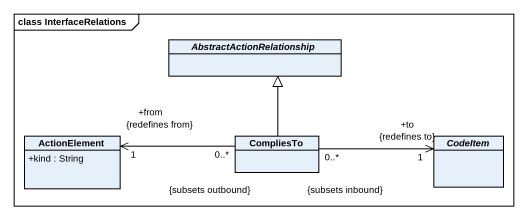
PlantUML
@startuml
mainframe class InterfaceRelations
hide circle
hide empty members
skinparam classAttributeIconSize 0
abstract class AbstractActionRelationship
class ActionElement {
  +kind : String
}
class CompliesTo
abstract class CodeItem
ActionElement "+from\n1\n{redefines from}" <-right- "0..*\n{subsets outbound}" CompliesTo
CompliesTo -up-|> AbstractActionRelationship
CompliesTo "0..*\n{subsets inbound}" -right-> "+to\n1\n{redefines to}" CodeItem
@enduml
